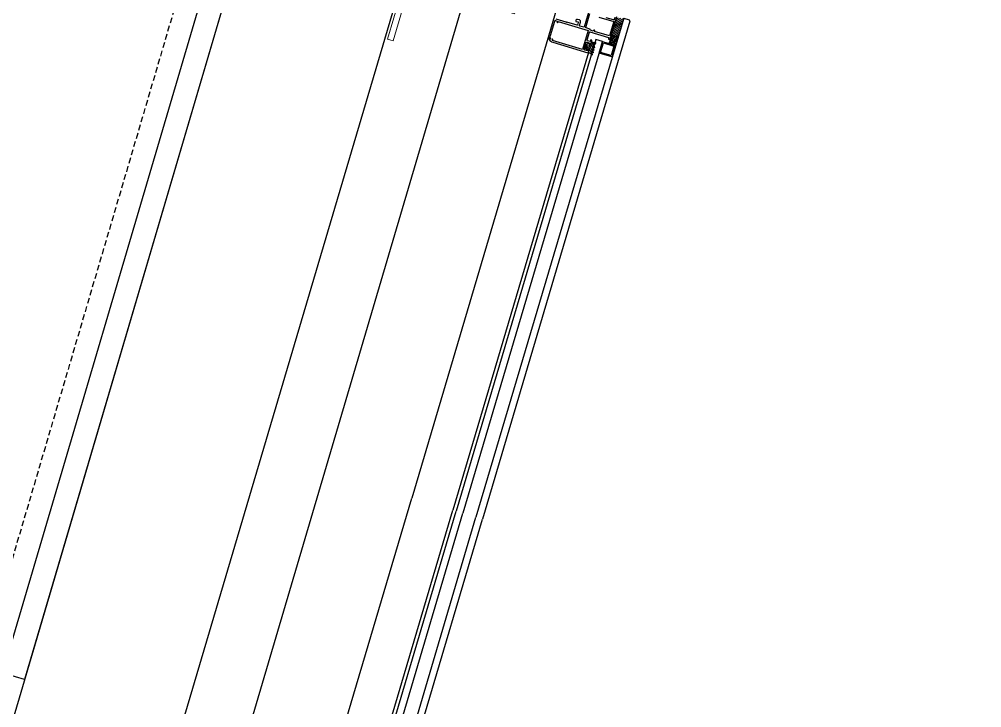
# Model space of a CAD drawing. Header units: millimetres. Extents: x 62878 to 70819, y -67946 to -61850.
# Drawn here: x 68026.7 to 68110.7, y -65336.6 to -65276.5 of the extents above; entities that cross this region are included whole.
import ezdxf

# ---------------------------------------------------------------- set-up
doc = ezdxf.new("R2010")
doc.units = ezdxf.units.MM
doc.linetypes.add('DASHED', pattern=[0.75, 0.5, -0.25])
doc.layers.add('-Hotec Tefriş', color=7, linetype='Continuous')
doc.layers.add('ÇATI K', color=254, linetype='Continuous')
doc.layers.add('Dog_dos_yeni', color=63, linetype='Continuous', lineweight=5)
doc.layers.add('DOGRAMA', color=171, linetype='Continuous', lineweight=0)

# ---------------------------------------------------------------- blocks, each defined once
blk = doc.blocks.new('DCT.130-70')
for p, q in [((-130, 0), (0, 0)), ((0, 0), (0, -70)), ((-130, -2), (0, -2))]:
    blk.add_line(p, q)
at = {"linetype": 'DASHED'}
blk.add_line((-128, -4), (-2, -4), dxfattribs=at)

msp = doc.modelspace()

# ---------------------------------------------------------------- hatches: boundary and pattern name
at = {"layer": 'DOGRAMA', "lineweight": -2}
h = msp.add_hatch(dxfattribs=at)
h.set_pattern_fill('ANSI31', color=256, scale=0.04, angle=73.50578, style=0)
h.set_pattern_definition([(208.50578, (68103.19044, -65146.66156), (-0.06061043, 0.11160365), [])])
h.paths.add_polyline_path([(68078.526, -65277.646, 0.414214), (68078.507, -65277.611), (68078.877, -65276.363, 0.153231), (68079.481, -65276.437), (68079.075, -65277.808)])
h.paths.add_polyline_path([(68078.421, -65277.903), (68078.491, -65277.664, 0.414214), (68078.526, -65277.646), (68079.075, -65277.808), (68078.996, -65278.073)])
h = msp.add_hatch(dxfattribs=at)
h.set_pattern_fill('ANSI31', color=256, scale=0.05, angle=73.50578, style=0)
h.set_pattern_definition([(118.50578, (68034.98372, -65377.009), (-0.13950457, -0.07576304), [])])
edge = h.paths.add_edge_path(flags=16)
edge.add_arc((68076.689, -65279.031), 0.4, 151.96883, 175.04274, ccw=False)
edge.add_line((68076.336, -65278.843), (68076.578, -65278.915))
edge.add_line((68076.578, -65278.915), (68076.532, -65279.068))
edge.add_line((68076.532, -65279.068), (68076.291, -65278.997))
edge = h.paths.add_edge_path()
edge.add_arc((68076.689, -65279.031), 0.5, 126.63589, 200.37568, ccw=False)
edge.add_line((68076.391, -65278.63), (68076.487, -65278.658))
edge.add_line((68076.487, -65278.658), (68076.453, -65278.774))
edge.add_line((68076.453, -65278.774), (68076.51, -65278.791))
edge.add_arc((68076.538, -65278.695), 0.1, 253.50578, 343.50578)
edge.add_line((68076.634, -65278.723), (68076.697, -65278.512))
edge.add_line((68076.697, -65278.512), (68076.869, -65278.563))
edge.add_line((68076.869, -65278.563), (68076.858, -65278.601))
edge.add_arc((68076.796, -65278.583), 0.065, 275.09645, 343.50578, ccw=False)
edge.add_arc((68076.805, -65278.68), 0.0327, 95.09645, 288.93606)
edge.add_arc((68076.723, -65278.534), 0.199, 297.58956, 347.85547)
edge.add_arc((68076.965, -65278.592), 0.05, -15.52206, 161.99118, ccw=False)
edge.add_arc((68076.702, -65278.518), 0.323, 305.12012, 344.44643, ccw=False)
edge.add_arc((68076.899, -65278.799), 0.02, 125.12012, 193.50579)
edge.add_line((68076.88, -65278.804), (68076.931, -65279.018))
edge.add_arc((68076.917, -65279.021), 0.015, -146.49422, 13.50578, ccw=False)
edge.add_line((68076.904, -65279.03), (68076.836, -65278.927))
edge.add_arc((68076.82, -65278.938), 0.02, 33.50578, 193.50578)
edge.add_line((68076.8, -65278.943), (68076.869, -65279.229))
edge.add_arc((68076.854, -65279.232), 0.015, -146.49422, 13.50578, ccw=False)
edge.add_line((68076.842, -65279.24), (68076.774, -65279.138))
edge.add_arc((68076.757, -65279.149), 0.02, 33.50578, 193.50578)
edge.add_line((68076.738, -65279.154), (68076.806, -65279.44))
edge.add_arc((68076.792, -65279.443), 0.015, -146.49422, 13.50578, ccw=False)
edge.add_line((68076.779, -65279.451), (68076.711, -65279.349))
edge.add_arc((68076.695, -65279.36), 0.02, 33.50578, 193.50578)
edge.add_line((68076.675, -65279.364), (68076.744, -65279.651))
edge.add_arc((68076.729, -65279.654), 0.015, -146.49422, 13.50578, ccw=False)
edge.add_line((68076.717, -65279.662), (68076.654, -65279.567))
edge.add_arc((68076.57, -65279.622), 0.1, 33.50578, 73.50578)
edge.add_line((68076.599, -65279.526), (68076.413, -65279.471))
edge.add_line((68076.413, -65279.471), (68076.475, -65279.26))
edge.add_arc((68076.379, -65279.232), 0.1, 343.50578, 433.50578)
edge.add_line((68076.408, -65279.136), (68076.35, -65279.119))
edge.add_line((68076.35, -65279.119), (68076.316, -65279.234))
edge.add_line((68076.316, -65279.234), (68076.22, -65279.205))
h = msp.add_hatch(dxfattribs=at)
h.set_pattern_fill('AR-HBONE', color=256, scale=0.03, angle=73.50578, style=0)
h.set_pattern_definition([(118.5058, (68042.68457, -65272.43184), (-0.16272197, 0.04818257), [0.36, -0.12]), (208.5058, (68042.6273, -65272.32639), (-0.16272197, 0.04818257), [0.36, -0.12])])
h.paths.add_polyline_path([(68078.272, -65278.405), (68078.201, -65278.645), (68078.776, -65278.815), (68078.996, -65278.073), (68078.421, -65277.903)])

# ---------------------------------------------------------------- linework, layer by layer
msp.add_lwpolyline([(68896.021, -63031.435), (69030.259, -63071.184), (69185.279, -62547.653), (68892.999, -62461.107, 1.044368), (68063.198, -62298.73, 0.204375), (63106.96, -62494.783, 0.353953), (62932.94, -62997.825), (63753.185, -65779.598), (64154.954, -67142.153), (65336.723, -66792.622), (65336.7, -66829.112), (65270.535, -66829.071, 0.626789), (65270.199, -67369.071), (65531.845, -67369.234, 0.926242), (66130.088, -67369.606), (66391.733, -67369.769, 0.626743), (66392.069, -66829.769), (66326.147, -66829.728), (66326.17, -66793.238), (67506.156, -67144.128), (68467.025, -63899.086), (68625.204, -63946.037), (68896.024, -63031.423)], format="xyb")
at = {"layer": 'Dog_dos_yeni'}
msp.add_lwpolyline([(68058.874, -65278.262), (68063.84, -65261.491), (68064.32, -65261.633), (68062.69, -65267.137), (68071.799, -65269.834), (68071.657, -65270.314), (68062.548, -65267.617), (68060.986, -65272.89), (68070.096, -65275.588), (68069.954, -65276.067), (68060.844, -65273.37), (68059.354, -65278.404), (68058.874, -65278.262)], close=True, dxfattribs=at)
at = {"layer": 'DOGRAMA', "lineweight": -2}
for p, q in [((68079.481, -65276.437), (68066.592, -65319.964)), ((68080.027, -65276.703), (68067.167, -65320.134)), ((68079.481, -65276.437), (68079.96, -65276.579)), ((68079.96, -65276.579), (68080.027, -65276.703)), ((68072.95, -65277.924), (68060.992, -65318.305)), ((68077.05, -65278.304), (68064.866, -65319.452)), ((68077.626, -65278.474), (68065.442, -65319.623)), ((68077.626, -65278.474), (68077.05, -65278.304)), ((68078.421, -65277.903), (68078.201, -65278.645)), ((68078.421, -65277.903), (68078.996, -65278.073)), ((68078.421, -65277.903), (68078.996, -65278.073)), ((68078.776, -65278.815), (68078.201, -65278.645)), ((68076.402, -65279.437), (68064.579, -65319.367)), ((68048.833, -65359.372), (68060.992, -65318.305)), ((68052.479, -65361.286), (68064.866, -65319.452)), ((68052.552, -65359.983), (68064.579, -65319.367)), ((68053.055, -65361.456), (68065.442, -65319.623)), ((68053.501, -65364.175), (68066.592, -65319.964)), ((68054.105, -65364.249), (68067.167, -65320.134))]:
    msp.add_line(p, q, dxfattribs=at)
msp.add_lwpolyline([(66522.144, -66852.653), (67506.156, -67144.128), (68892.83, -62461.057)], dxfattribs=at)
at = {"layer": 'DOGRAMA', "lineweight": -2, "ltscale": 0.5}
for points in [[(68073.597, -65275.738), (68072.95, -65277.924, 0.414214), (68073.287, -65278.545), (68076.365, -65279.457, 0.414214), (68076.402, -65279.437), (68076.45, -65279.274, 0.19911), (68076.446, -65279.236), (68076.408, -65279.165, 0.668097), (68076.356, -65279.171), (68076.318, -65279.297), (68076.079, -65279.226, -0.414214), (68076.045, -65279.164), (68076.221, -65278.569, -0.414214), (68076.283, -65278.536), (68076.523, -65278.607), (68076.485, -65278.733, 0.668097), (68076.526, -65278.766), (68076.597, -65278.727, 0.198962), (68076.621, -65278.698), (68076.692, -65278.458, 0.372839), (68076.638, -65278.339, 0.45685), (68076.597, -65278.357), (68076.563, -65278.472), (68076.332, -65278.404, -0.414214), (68076.299, -65278.342), (68076.503, -65277.652, -0.414214), (68076.54, -65277.631), (68078.17, -65278.114, -0.414214), (68078.191, -65278.151), (68078.165, -65278.238, 0.414214), (68078.185, -65278.275), (68078.272, -65278.301, 0.414214), (68078.309, -65278.28), (68078.897, -65276.295, 0.414214)], [(68076.546, -65275.464), (68076.029, -65277.209, -0.414214), (68075.992, -65277.229), (68075.642, -65277.126, -0.414214), (68075.622, -65277.088), (68075.713, -65276.781, 0.414214), (68075.611, -65276.595), (68075.439, -65276.544, 0.414214), (68075.315, -65276.611), (68075.309, -65276.631), (68075.295, -65276.679, 0.414214), (68075.315, -65276.716), (68075.497, -65276.77, -0.414214), (68075.517, -65276.807), (68075.449, -65277.037, -0.414214), (68075.412, -65277.057), (68074.525, -65276.795), (68074.488, -65276.815), (68074.467, -65276.778), (68073.581, -65276.515, -0.414214)], [(68073.163, -65278.308, -0.26214), (68073.084, -65277.964), (68073.461, -65276.688, -0.414214), (68073.524, -65276.655), (68073.677, -65276.7), (68073.663, -65276.748, 0.414214), (68073.697, -65276.81), (68073.716, -65276.816, 0.414214), (68073.753, -65276.796), (68073.773, -65276.729), (68076.391, -65277.504), (68075.899, -65279.162), (68073.282, -65278.387), (68073.302, -65278.32, 0.414214), (68073.281, -65278.283), (68073.262, -65278.277, 0.361813), (68073.203, -65278.303)], [(68078.719, -65276.368), (68078.662, -65276.56, -0.414214), (68078.6, -65276.593), (68077.957, -65276.403, -0.414214)]]:
    msp.add_lwpolyline(points, format="xyb", dxfattribs=at)
at = {"layer": 'DOGRAMA', "linetype": 'ByBlock', "lineweight": -2}
msp.add_lwpolyline([(68077.304, -65276.356), (68078.608, -65276.742), (68078.239, -65277.988), (68076.935, -65277.602), (68076.955, -65277.535, 0.414214), (68076.935, -65277.498), (68076.906, -65277.489, 0.414214), (68076.844, -65277.523), (68076.829, -65277.571), (68076.571, -65277.494, -0.414214), (68076.55, -65277.457), (68076.559, -65277.428, 0.414214), (68076.539, -65277.391), (68076.193, -65277.289, -0.414214), (68076.173, -65277.252), (68076.534, -65276.034, -0.414214)], format="xyb", dxfattribs=at)
at = {"layer": 'DOGRAMA', "lineweight": -2}
for points in [[(68076.22, -65279.205, -0.333333), (68076.391, -65278.63), (68076.487, -65278.658), (68076.453, -65278.774), (68076.51, -65278.791, 0.414214), (68076.634, -65278.723), (68076.697, -65278.512), (68076.869, -65278.563), (68076.858, -65278.601, -0.307685), (68076.802, -65278.647, 1.128702), (68076.815, -65278.711, 0.222912), (68076.918, -65278.576, -0.978531), (68077.013, -65278.605, -0.173298), (68076.888, -65278.783, 0.307572), (68076.88, -65278.804), (68076.931, -65279.018, -0.8391), (68076.904, -65279.03), (68076.836, -65278.927, 0.8391), (68076.8, -65278.943), (68076.869, -65279.229, -0.8391), (68076.842, -65279.24), (68076.774, -65279.138, 0.8391), (68076.738, -65279.154), (68076.806, -65279.44, -0.8391), (68076.779, -65279.451), (68076.711, -65279.349, 0.8391), (68076.675, -65279.364), (68076.744, -65279.651, -0.8391), (68076.717, -65279.662), (68076.654, -65279.567, 0.176327), (68076.599, -65279.526), (68076.413, -65279.471), (68076.475, -65279.26, 0.414214), (68076.408, -65279.136), (68076.35, -65279.119), (68076.316, -65279.234)], [(68076.291, -65278.997, -0.101021), (68076.336, -65278.843), (68076.578, -65278.915), (68076.532, -65279.068)], [(68076.291, -65278.997, -0.101021), (68076.336, -65278.843), (68076.578, -65278.915), (68076.532, -65279.068)]]:
    msp.add_lwpolyline(points, format="xyb", close=True, dxfattribs=at)
for points in [[(68078.757, -65278.809), (68078.459, -65279.816), (68077.347, -65279.487), (68077.645, -65278.48)], [(68078.633, -65278.877), (68078.392, -65279.692), (68077.471, -65279.419), (68077.712, -65278.604)]]:
    msp.add_lwpolyline(points, close=True, dxfattribs=at)
at = {"layer": 'ÇATI K', "color": 0}
for p, q in [((68230.558, -64714.946), (67736.638, -66390.566)), ((68179.99, -64815.762), (67997.113, -65436.17))]:
    msp.add_line(p, q, dxfattribs=at)

# ---------------------------------------------------------------- block references
at = {"layer": '-Hotec Tefriş', "rotation": 253.5761452700908}
msp.add_blockref('DCT.130-70', (68027.193, -65334.124), dxfattribs=at)

doc.saveas('drawing.dxf')
